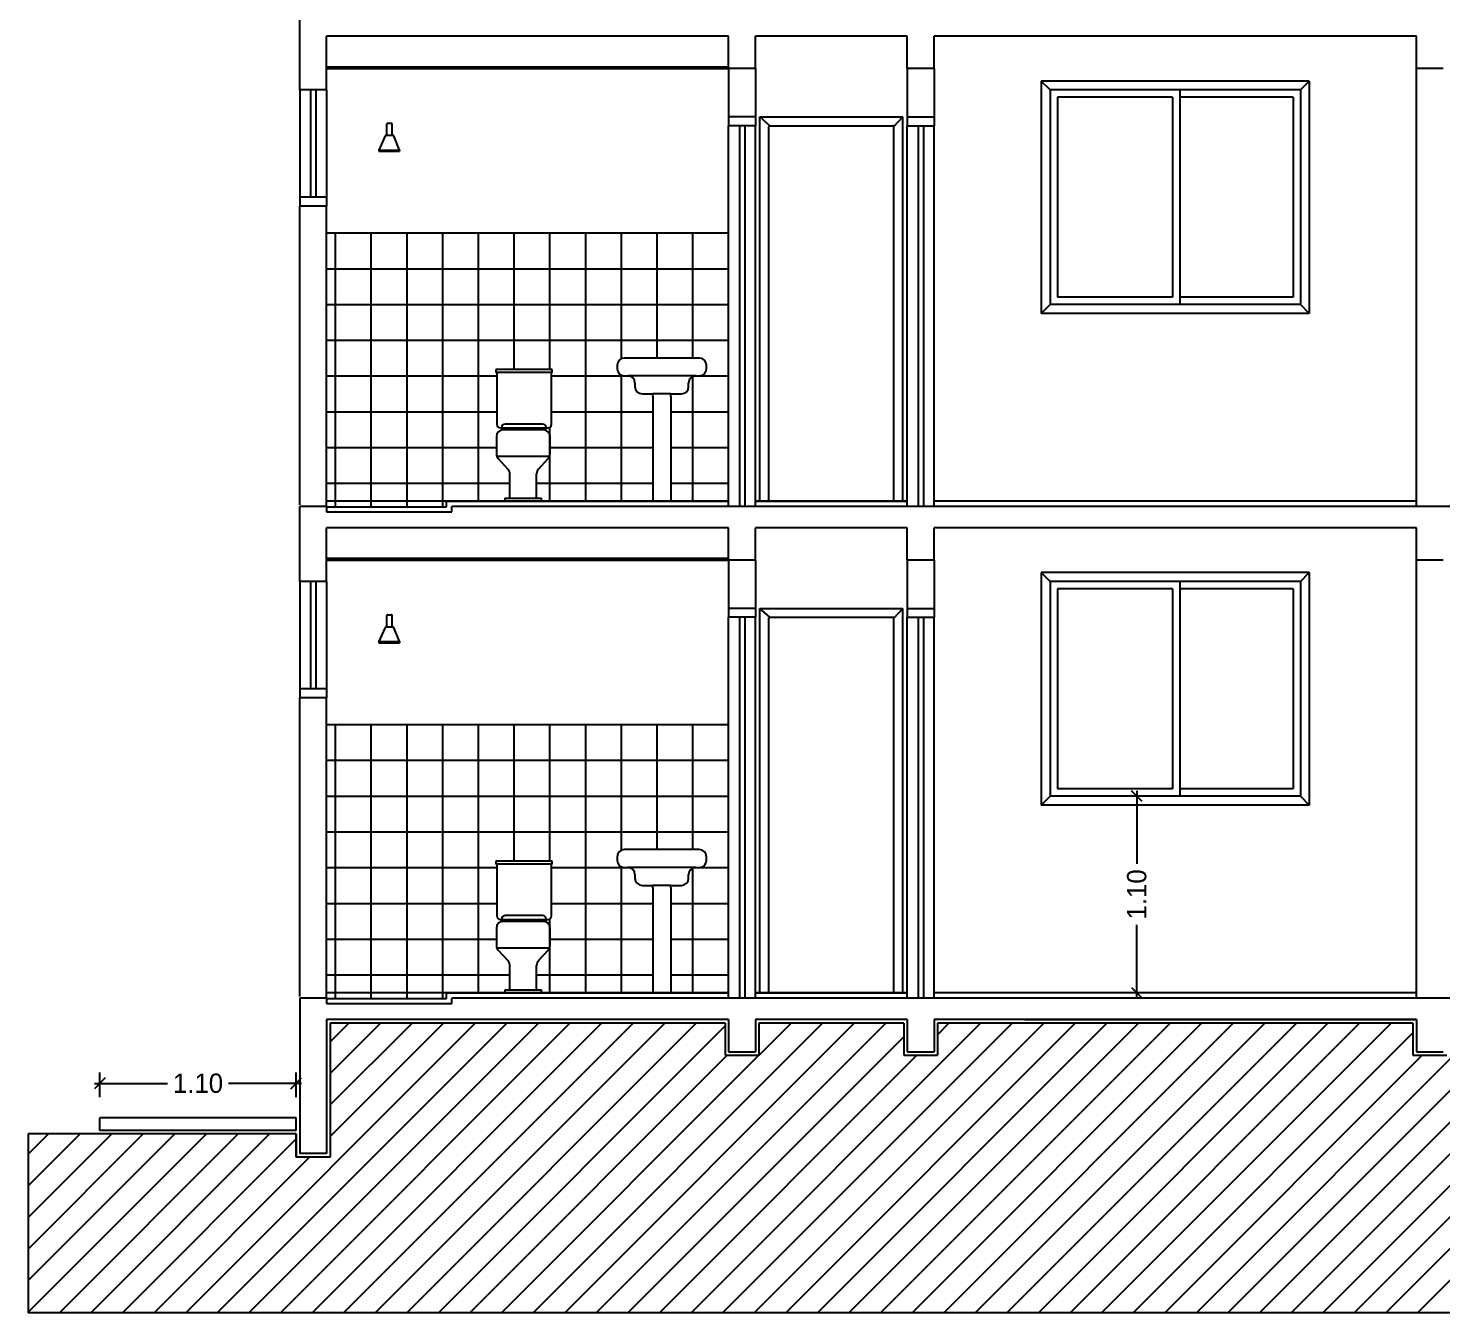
# Model space of a CAD drawing. Extents: x -18 to 75.6, y 22.6 to 43.7.
# Drawn here: x 55.6 to 63.51, y 23.09 to 30.28 of the extents above; entities that cross this region are included whole.
import ezdxf

# ---------------------------------------------------------------- set-up
doc = ezdxf.new("R2010")
doc.units = 0
doc.header["$LTSCALE"] = 2
doc.linetypes.add('ACAD_ISO04W100', pattern=[30.5, 24, -3, 0.5, -3])
doc.layers.get('0').update_dxf_attribs({"linetype": 'CONTINUOUS'})
doc.layers.get('DEFPOINTS').update_dxf_attribs({"linetype": 'CONTINUOUS'})
for name, color, linetype in [('CONCRETO', 5, 'CONTINUOUS'), ('COTA', 244, 'CONTINUOUS'), ('COTAS', 244, 'CONTINUOUS'), ('EQUIPAMENTOS', 1, 'CONTINUOUS'), ('ESQUADRIAS', 244, 'CONTINUOUS'), ('PAREDECORTE', 3, 'CONTINUOUS'), ('PISO', 30, 'CONTINUOUS'), ('TERRENOEMCORTE', 244, 'CONTINUOUS')]:
    doc.layers.add(name, color=color, linetype=linetype)
doc.dimstyles.get("Standard").update_dxf_attribs({"dimtxt": 0.18, "dimasz": 0.18, "dimexe": 0.18, "dimexo": 0.0625, "dimgap": 0.09, "dimtad": 0, "dimtih": 1, "dimtoh": 1, "dimdec": 4, "dimzin": 0, "dimtxsty": 'STANDARD', "dimcen": 0.09, "dimazin": 3, "dimtfac": 1, "dimtdec": 4, "dimtofl": 0, "dimtmove": 0, "dimatfit": 3, "dimtolj": 1, "dimtzin": 0})

# ---------------------------------------------------------------- blocks, each defined once
blk = doc.blocks.new('_OBLIQUE')
at = {"color": 0, "linetype": 'BYBLOCK'}
blk.add_line((-0.5, -0.5), (0.5, 0.5), dxfattribs=at)
blk = doc.blocks.new('*D12')
at = {"color": 244, "linetype": 'BYBLOCK', "ltscale": 0.2}
for p, q in [((88.5664, 25.3761), (88.5664, 25.5138)), ((89.6664, 25.3761), (89.6664, 25.5138)), ((88.5364, 25.4538), (88.9454, 25.4538)), ((89.6964, 25.4538), (89.2874, 25.4538))]:
    blk.add_line(p, q, dxfattribs=at)
at = {"layer": 'DEFPOINTS', "color": 0, "linetype": 'BYBLOCK', "ltscale": 0.2}
for p in [(89.6664, 25.4538), (88.5664, 24.5361), (89.6664, 24.5361)]:
    blk.add_point(p, dxfattribs=at)
at = {"color": 244, "linetype": 'BYBLOCK', "ltscale": 0.2, "xscale": 0.06, "yscale": 0.06, "zscale": 0.06, "rotation": 180}
blk.add_blockref('_OBLIQUE', (88.5664, 25.4538), dxfattribs=at)
at = {"color": 244, "linetype": 'BYBLOCK', "ltscale": 0.2, "xscale": 0.06, "yscale": 0.06, "zscale": 0.06}
blk.add_blockref('_OBLIQUE', (89.6664, 25.4538), dxfattribs=at)
at = {"color": 30, "linetype": 'BYBLOCK', "ltscale": 0.2, "insert": (89.1164, 25.4538), "char_height": 0.108, "attachment_point": 5}
blk.add_mtext('\\A1;1.10', dxfattribs=at)
blk = doc.blocks.new('*X40')
at = {"color": 0, "ltscale": 0.2}
for p, q in [((89.0477, 24.1707), (90.6677, 25.7907)), ((89.2245, 24.1707), (90.8445, 25.7907)), ((89.4013, 24.1707), (91.0213, 25.7907)), ((89.578, 24.1707), (91.198, 25.7907)), ((89.7548, 24.1707), (91.3748, 25.7907)), ((89.8564, 25.1561), (90.4909, 25.7907)), ((89.8564, 25.3329), (90.3142, 25.7907)), ((89.8564, 25.5096), (90.1374, 25.7907)), ((89.8564, 25.6864), (89.9606, 25.7907)), ((89.9316, 24.1707), (91.5516, 25.7907)), ((90.1084, 24.1707), (91.7284, 25.7907)), ((90.2851, 24.1707), (91.9051, 25.7907)), ((90.4619, 24.1707), (92.0664, 25.7751)), ((90.9923, 24.1707), (92.6123, 25.7907)), ((91.169, 24.1707), (92.789, 25.7907)), ((91.3458, 24.1707), (92.9658, 25.7907)), ((91.5226, 24.1707), (93.0664, 25.7144)), ((91.8761, 24.1707), (93.4961, 25.7907)), ((92.0529, 24.1707), (93.6729, 25.7907)), ((92.2297, 24.1707), (93.8497, 25.7907)), ((92.2564, 25.6115), (92.4355, 25.7907)), ((92.2564, 25.7883), (92.2587, 25.7907)), ((92.4065, 24.1707), (94.0265, 25.7907)), ((92.5832, 24.1707), (94.2032, 25.7907)), ((92.76, 24.1707), (94.38, 25.7907)), ((92.9368, 24.1707), (94.5568, 25.7907)), ((93.1136, 24.1707), (94.7336, 25.7907)), ((93.2564, 25.7277), (93.3194, 25.7907)), ((93.2903, 24.1707), (94.9103, 25.7907)), ((93.4671, 24.1707), (95.0871, 25.7907)), ((93.6439, 24.1707), (95.2639, 25.7907)), ((93.8207, 24.1707), (95.4407, 25.7907)), ((93.9975, 24.1707), (95.6175, 25.7907)), ((94.1742, 24.1707), (95.7942, 25.7907)), ((94.351, 24.1707), (95.9164, 25.736)), ((94.7046, 24.1707), (96.3246, 25.7907)), ((94.8813, 24.1707), (96.5013, 25.7907)), ((95.0581, 24.1707), (96.6781, 25.7907)), ((95.2349, 24.1707), (96.8549, 25.7907)), ((95.4117, 24.1707), (97.0317, 25.7907)), ((95.5884, 24.1707), (97.2084, 25.7907)), ((95.7652, 24.1707), (97.3852, 25.7907)), ((95.942, 24.1707), (97.562, 25.7907)), ((90.6387, 24.1707), (92.0787, 25.6107)), ((90.8155, 24.1707), (92.2555, 25.6107)), ((91.6994, 24.1707), (93.1394, 25.6107)), ((94.5278, 24.1707), (95.9678, 25.6107)), ((88.1664, 24.1732), (89.1638, 25.1707)), ((88.1664, 24.35), (88.987, 25.1707)), ((88.1664, 24.5267), (88.8103, 25.1707)), ((88.1664, 24.7035), (88.6335, 25.1707)), ((88.1664, 24.8803), (88.4567, 25.1707)), ((88.1664, 25.0571), (88.2799, 25.1707)), ((88.3406, 24.1707), (89.3406, 25.1707)), ((88.5174, 24.1707), (89.5174, 25.1707)), ((88.6942, 24.1707), (89.6664, 25.1429)), ((88.8709, 24.1707), (89.7409, 25.0407))]:
    blk.add_line(p, q, dxfattribs=at)
blk = doc.blocks.new('*D46')
at = {"color": 244, "linetype": 'BYBLOCK', "ltscale": 0.2}
for p, q in [((94.4464, 27.0607), (94.3109, 27.0607)), ((94.3709, 27.0907), (94.3709, 26.6817)), ((94.3709, 25.9307), (94.3709, 26.3397)), ((95.0964, 25.9607), (94.3109, 25.9607))]:
    blk.add_line(p, q, dxfattribs=at)
at = {"layer": 'DEFPOINTS', "color": 0, "linetype": 'BYBLOCK', "ltscale": 0.2}
for p in [(95.2864, 27.0607), (94.3709, 25.9607), (95.9364, 25.9607)]:
    blk.add_point(p, dxfattribs=at)
at = {"color": 244, "linetype": 'BYBLOCK', "ltscale": 0.2, "xscale": 0.06, "yscale": 0.06, "zscale": 0.06}
for p, rotation in [((94.3709, 27.0607), 90), ((94.3709, 25.9607), 270)]:
    blk.add_blockref('_OBLIQUE', p, dxfattribs=dict(at, rotation=rotation))
at = {"color": 30, "linetype": 'BYBLOCK', "ltscale": 0.2, "insert": (94.3709, 26.5107), "char_height": 0.108, "attachment_point": 5, "rotation": 90}
blk.add_mtext('\\A1;1.10', dxfattribs=at)

msp = doc.modelspace()

# ---------------------------------------------------------------- linework, layer by layer
at = {"layer": 'CONCRETO', "color": 5, "linetype": 'CONTINUOUS', "ltscale": 0.2}
for p, q in [((57.1193, 29.9306), (57.1193, 30.3506)), ((59.5193, 30.2306), (57.2693, 30.2306)), ((57.2693, 29.9306), (57.2693, 30.2306)), ((59.5193, 30.0506), (59.5193, 30.2306)), ((60.5193, 30.2306), (59.6693, 30.2306)), ((59.6693, 30.0506), (59.6693, 30.2306)), ((60.5193, 30.0506), (60.5193, 30.2306)), ((63.3693, 30.2306), (60.6693, 30.2306)), ((60.6693, 30.0506), (60.6693, 30.2306)), ((63.3693, 30.0506), (63.3693, 30.2306)), ((59.6693, 30.0506), (59.5193, 30.0506)), ((60.6693, 30.0506), (60.5193, 30.0506)), ((63.5193, 30.0506), (63.3693, 30.0506)), ((57.2693, 29.9306), (57.1193, 29.9306)), ((59.6693, 29.7806), (59.5193, 29.7806)), ((59.5193, 29.7806), (59.5193, 29.7306)), ((59.6693, 29.7806), (59.6693, 29.7306)), ((60.5193, 29.7806), (60.5193, 29.7306)), ((60.5193, 29.7806), (60.6693, 29.7806)), ((60.6693, 29.7806), (60.6693, 29.7306)), ((59.6693, 29.7306), (59.5193, 29.7306)), ((60.5193, 29.7306), (60.6693, 29.7306)), ((57.2693, 29.3306), (57.1193, 29.3306)), ((57.1193, 29.3306), (57.1193, 29.2806)), ((57.2694, 29.2806), (57.1193, 29.2806)), ((57.2693, 29.3306), (57.2693, 29.2806)), ((57.1193, 27.1806), (57.1193, 27.6006)), ((57.2693, 27.6006), (57.1193, 27.6006)), ((57.2687, 27.6011), (57.2687, 27.5706)), ((57.2687, 27.5706), (57.9693, 27.5706)), ((73.2193, 27.6006), (57.9693, 27.6006)), ((57.9693, 27.5706), (57.9693, 27.6006)), ((57.2693, 27.1806), (57.2693, 27.4806)), ((59.5193, 27.4806), (57.2693, 27.4806)), ((59.5193, 27.3006), (59.5193, 27.4806)), ((59.6693, 27.3006), (59.6693, 27.4806)), ((60.5193, 27.4806), (59.6693, 27.4806)), ((60.5193, 27.3006), (60.5193, 27.4806)), ((60.6693, 27.3006), (60.6693, 27.4806)), ((63.3693, 27.4806), (60.6693, 27.4806)), ((63.3693, 27.3006), (63.3693, 27.4806)), ((59.6693, 27.3006), (59.5193, 27.3006)), ((60.6693, 27.3006), (60.5193, 27.3006)), ((63.5193, 27.3006), (63.3693, 27.3006)), ((57.2693, 27.1806), (57.1193, 27.1806)), ((59.5193, 27.0306), (59.5193, 26.9806)), ((59.6693, 27.0306), (59.5193, 27.0306)), ((59.6693, 26.9806), (59.5193, 26.9806)), ((59.6693, 27.0306), (59.6693, 26.9806)), ((60.5193, 27.0306), (60.6693, 27.0306)), ((60.5193, 27.0306), (60.5193, 26.9806)), ((60.5193, 26.9806), (60.6693, 26.9806)), ((60.6693, 27.0306), (60.6693, 26.9806)), ((57.1193, 26.5806), (57.1193, 26.5306)), ((57.2693, 26.5806), (57.1193, 26.5806)), ((57.2694, 26.5306), (57.1193, 26.5306)), ((57.2693, 26.5806), (57.2693, 26.5306)), ((57.1193, 24.8506), (57.1193, 23.9806)), ((57.2693, 24.8506), (57.1193, 24.8506)), ((57.2687, 24.8511), (57.2687, 24.8206)), ((73.2193, 24.8506), (57.9693, 24.8506)), ((57.9693, 24.8206), (57.9693, 24.8506)), ((57.2687, 24.8206), (57.9693, 24.8206)), ((57.2693, 24.7306), (57.2693, 23.9806)), ((59.5193, 24.7306), (57.2693, 24.7306)), ((59.5193, 24.7306), (59.5193, 24.5506)), ((59.6693, 24.7306), (59.6693, 24.5506)), ((60.5193, 24.7306), (59.6693, 24.7306)), ((60.5193, 24.7306), (60.5193, 24.5506)), ((60.6693, 24.7306), (60.6693, 24.5506)), ((63.3693, 24.7306), (60.6693, 24.7306)), ((61.1767, 24.7306), (63.3693, 24.7306)), ((63.3693, 24.7306), (63.3693, 24.5506)), ((59.5193, 24.5506), (59.6693, 24.5506)), ((60.5193, 24.5506), (60.6693, 24.5506)), ((63.3693, 24.5506), (63.5193, 24.5506)), ((57.2693, 23.9806), (57.1193, 23.9806))]:
    msp.add_line(p, q, dxfattribs=at)
at = {"layer": 'COTA', "color": 244, "linetype": 'CONTINUOUS', "ltscale": 0.2}
for p, q in [((58.216, 28.366), (58.216, 28.3503)), ((58.5322, 28.366), (58.216, 28.366)), ((58.5322, 28.3503), (58.216, 28.3503)), ((58.2216, 28.3503), (58.2216, 28.0603)), ((58.5277, 28.0603), (58.5277, 28.3503)), ((58.5322, 28.3503), (58.5322, 28.366)), ((58.2416, 28.0403), (58.5077, 28.0403)), ((58.5322, 25.616), (58.216, 25.616)), ((58.216, 25.616), (58.216, 25.6003)), ((58.5322, 25.6003), (58.216, 25.6003)), ((58.2216, 25.6003), (58.2216, 25.3103)), ((58.5277, 25.3103), (58.5277, 25.6003)), ((58.5322, 25.6003), (58.5322, 25.616)), ((58.2416, 25.2903), (58.5077, 25.2903))]:
    msp.add_line(p, q, dxfattribs=at)
for centre, start, end in [((58.2416, 28.0603), 180, 270), ((58.5077, 28.0603), 270, 0), ((58.2416, 25.3103), 180, 270), ((58.5077, 25.3103), 270, 0)]:
    msp.add_arc(centre, 0.02, start, end, dxfattribs=at)
at = {"layer": 'EQUIPAMENTOS', "color": 244, "linetype": 'CONTINUOUS', "ltscale": 0.3}
for p, q in [((57.5962, 29.6741), (57.5619, 29.5946)), ((57.6008, 29.6771), (57.6409, 29.6771)), ((57.6061, 29.6771), (57.6061, 29.7402)), ((57.6111, 29.7452), (57.631, 29.7452)), ((57.636, 29.6771), (57.636, 29.7402)), ((57.6776, 29.5946), (57.6456, 29.6739)), ((57.5619, 29.5946), (57.6776, 29.5946)), ((57.5619, 29.5946), (57.5619, 29.5882)), ((57.6776, 29.5946), (57.6776, 29.5882)), ((57.5619, 29.5882), (57.6776, 29.5882)), ((59.3352, 28.3311), (58.9552, 28.3311)), ((59.1952, 28.2311), (59.0952, 28.2311)), ((59.0952, 28.2165), (59.0952, 27.6309)), ((59.1952, 28.2165), (59.1952, 27.6309)), ((58.2483, 28.0417), (58.2483, 28.0317)), ((58.2483, 28.0317), (58.4983, 28.0317)), ((58.4796, 28.0306), (58.2596, 28.0306)), ((58.4783, 28.0617), (58.2683, 28.0617)), ((58.3278, 28.0317), (58.3278, 28.0306)), ((58.4778, 28.0317), (58.4778, 28.0306)), ((58.4983, 28.0317), (58.4983, 28.0417)), ((58.2196, 27.9906), (58.2196, 27.8953)), ((58.5196, 27.8953), (58.5196, 27.9906)), ((58.5164, 27.8796), (58.2228, 27.8796)), ((58.2228, 27.8796), (58.2303, 27.8681)), ((58.2303, 27.8681), (58.284, 27.81)), ((58.4553, 27.81), (58.509, 27.8681)), ((58.2946, 27.6469), (58.2946, 27.7828)), ((58.4446, 27.6469), (58.4446, 27.7828)), ((58.2671, 27.6469), (58.4716, 27.6469)), ((58.2671, 27.6469), (58.2671, 27.6306)), ((58.2671, 27.6306), (58.4716, 27.6306)), ((57.6061, 26.9271), (57.6061, 26.9902)), ((57.6111, 26.9952), (57.631, 26.9952)), ((57.636, 26.9271), (57.636, 26.9902)), ((57.5962, 26.9241), (57.5619, 26.8446)), ((57.6008, 26.9271), (57.6409, 26.9271)), ((57.6776, 26.8446), (57.6456, 26.9239)), ((57.5619, 26.8446), (57.5619, 26.8382)), ((57.5619, 26.8446), (57.6776, 26.8446)), ((57.5619, 26.8382), (57.6776, 26.8382)), ((57.6776, 26.8446), (57.6776, 26.8382)), ((59.3352, 25.5811), (58.9552, 25.5811)), ((59.1952, 25.4811), (59.0952, 25.4811)), ((59.0952, 25.4665), (59.0952, 24.8809)), ((59.1952, 25.4665), (59.1952, 24.8809)), ((58.2196, 25.2406), (58.2196, 25.1453)), ((58.2483, 25.2917), (58.2483, 25.2817)), ((58.2483, 25.2817), (58.4983, 25.2817)), ((58.4796, 25.2806), (58.2596, 25.2806)), ((58.4783, 25.3117), (58.2683, 25.3117)), ((58.3278, 25.2817), (58.3278, 25.2806)), ((58.4778, 25.2817), (58.4778, 25.2806)), ((58.4983, 25.2817), (58.4983, 25.2917)), ((58.5196, 25.1453), (58.5196, 25.2406)), ((58.2228, 25.1296), (58.2303, 25.1181)), ((58.5164, 25.1296), (58.2228, 25.1296)), ((58.2303, 25.1181), (58.284, 25.06)), ((58.4553, 25.06), (58.509, 25.1181)), ((58.2946, 24.8969), (58.2946, 25.0328)), ((58.4446, 24.8969), (58.4446, 25.0328)), ((58.2671, 24.8969), (58.2671, 24.8806)), ((58.2671, 24.8969), (58.4716, 24.8969)), ((58.2671, 24.8806), (58.4716, 24.8806))]:
    msp.add_line(p, q, dxfattribs=at)
at = {"layer": 'EQUIPAMENTOS', "color": 244, "ltscale": 0.3}
for p, q in [((59.3552, 28.4311), (58.9352, 28.4311)), ((58.8952, 28.3911), (58.8952, 28.3711)), ((58.9352, 28.3311), (58.9552, 28.3311)), ((59.3352, 28.3311), (59.3552, 28.3311)), ((59.3952, 28.3711), (59.3952, 28.3911)), ((58.9952, 28.2911), (58.9952, 28.2711)), ((59.2952, 28.2711), (59.2952, 28.2911)), ((59.0352, 28.2311), (59.0952, 28.2311)), ((59.0952, 28.2165), (59.0952, 28.2311)), ((59.1952, 28.2165), (59.1952, 28.2311)), ((59.1952, 28.2311), (59.2552, 28.2311)), ((58.8952, 25.6411), (58.8952, 25.6211)), ((59.3552, 25.6811), (58.9352, 25.6811)), ((59.3952, 25.6211), (59.3952, 25.6411)), ((58.9352, 25.5811), (58.9552, 25.5811)), ((59.3352, 25.5811), (59.3552, 25.5811)), ((58.9952, 25.5411), (58.9952, 25.5211)), ((59.0352, 25.4811), (59.0952, 25.4811)), ((59.0952, 25.4665), (59.0952, 25.4811)), ((59.1952, 25.4811), (59.2552, 25.4811)), ((59.1952, 25.4665), (59.1952, 25.4811)), ((59.2952, 25.5211), (59.2952, 25.5411))]:
    msp.add_line(p, q, dxfattribs=at)
at = {"layer": 'EQUIPAMENTOS', "color": 244, "linetype": 'ACAD_ISO04W100', "ltscale": 0.3}
for p, q in [((58.4716, 27.6306), (58.4716, 27.6469)), ((58.4716, 24.8806), (58.4716, 24.8969))]:
    msp.add_line(p, q, dxfattribs=at)
at = {"layer": 'EQUIPAMENTOS', "color": 244, "linetype": 'CONTINUOUS', "ltscale": 0.3}
for centre, radius, start, end in [((57.6008, 29.6721), 0.005, 90, 156.64296), ((57.6111, 29.7402), 0.005, 90, 180), ((57.631, 29.7402), 0.005, 0, 90), ((57.6409, 29.6721), 0.005, 22.01244, 90), ((58.2596, 27.9906), 0.04, 90, 180), ((58.2683, 28.0417), 0.02, 90, 180), ((58.4783, 28.0417), 0.02, 360, 90), ((58.4796, 27.9906), 0.04, 360, 90), ((58.2596, 27.8953), 0.04, 180, 203.04123), ((58.4796, 27.8953), 0.04, 317.24991, 360), ((58.2546, 27.7828), 0.04, 360, 42.75009), ((58.4846, 27.7828), 0.04, 137.24991, 180), ((58.4699, 27.7964), 0.02, 137.24991, 137.24991), ((57.6111, 26.9902), 0.005, 90, 180), ((57.631, 26.9902), 0.005, 0, 90), ((57.6008, 26.9221), 0.005, 90, 156.64296), ((57.6409, 26.9221), 0.005, 22.01244, 90), ((58.2596, 25.2406), 0.04, 90, 180), ((58.2683, 25.2917), 0.02, 90, 180), ((58.4783, 25.2917), 0.02, 360, 90), ((58.4796, 25.2406), 0.04, 360, 90), ((58.2596, 25.1453), 0.04, 180, 203.04123), ((58.4796, 25.1453), 0.04, 317.24991, 360), ((58.2546, 25.0328), 0.04, 360, 42.75009), ((58.4846, 25.0328), 0.04, 137.24991, 180), ((58.4699, 25.0464), 0.02, 137.24991, 137.24991)]:
    msp.add_arc(centre, radius, start, end, dxfattribs=at)
at = {"layer": 'EQUIPAMENTOS', "color": 244, "ltscale": 0.3}
for centre, start, end in [((58.9352, 28.3911), 90, 180), ((59.3552, 28.3911), 360, 90), ((58.9352, 28.3711), 180, 270), ((58.9552, 28.2911), 360, 90), ((59.3352, 28.2911), 90, 180), ((59.3552, 28.3711), 270, 360), ((59.0352, 28.2711), 180, 270), ((59.2552, 28.2711), 270, 360), ((58.9352, 25.6411), 90, 180), ((59.3552, 25.6411), 360, 90), ((58.9352, 25.6211), 180, 270), ((58.9552, 25.5411), 360, 90), ((59.3352, 25.5411), 90, 180), ((59.3552, 25.6211), 270, 360), ((59.0352, 25.5211), 180, 270), ((59.2552, 25.5211), 270, 360)]:
    msp.add_arc(centre, 0.04, start, end, dxfattribs=at)
at = {"layer": 'ESQUADRIAS', "color": 1, "linetype": 'CONTINUOUS', "ltscale": 0.2}
for p, q in [((57.1193, 29.9306), (57.1193, 29.3306)), ((57.2693, 29.9306), (57.2693, 29.3306)), ((59.5193, 27.6006), (59.5193, 29.7306)), ((59.6693, 27.6006), (59.6693, 29.7306)), ((60.5193, 27.6006), (60.5193, 29.7306)), ((60.6693, 27.6006), (60.6693, 29.7306)), ((57.1193, 27.1806), (57.1193, 26.5806)), ((57.2693, 27.1806), (57.2693, 26.5806)), ((59.5193, 24.8506), (59.5193, 26.9806)), ((59.6693, 24.8506), (59.6693, 26.9806)), ((60.5193, 24.8506), (60.5193, 26.9806)), ((60.6693, 24.8506), (60.6693, 26.9806))]:
    msp.add_line(p, q, dxfattribs=at)
at = {"layer": 'ESQUADRIAS', "color": 5, "linetype": 'CONTINUOUS', "ltscale": 0.2}
for p, q in [((57.1793, 29.9306), (57.1793, 29.3306)), ((57.2093, 29.9306), (57.2093, 29.3306)), ((59.5793, 29.7306), (59.5793, 27.6006)), ((59.6093, 29.7306), (59.6093, 27.6006)), ((60.5793, 29.7306), (60.5793, 27.6006)), ((60.6093, 29.7306), (60.6093, 27.6006)), ((57.1793, 27.1806), (57.1793, 26.5806)), ((57.2093, 27.1806), (57.2093, 26.5806)), ((59.5793, 26.9806), (59.5793, 24.8506)), ((59.6093, 26.9806), (59.6093, 24.8506)), ((60.5793, 26.9806), (60.5793, 24.8506)), ((60.6093, 26.9806), (60.6093, 24.8506))]:
    msp.add_line(p, q, dxfattribs=at)
at = {"layer": 'ESQUADRIAS', "color": 30, "linetype": 'CONTINUOUS', "ltscale": 0.3}
for p, q in [((62.7693, 29.9806), (61.2693, 29.9806)), ((61.2693, 29.9806), (61.2693, 28.6806)), ((61.3193, 29.9306), (61.2693, 29.9806)), ((62.7193, 29.9306), (61.3193, 29.9306)), ((61.3193, 29.9306), (61.3193, 28.7306)), ((62.0443, 29.9306), (62.0443, 28.7306)), ((62.7193, 29.9306), (62.7693, 29.9806)), ((62.7193, 29.9306), (62.7193, 28.7306)), ((62.7693, 29.9806), (62.7693, 28.6806)), ((62.0043, 29.8906), (61.3593, 29.8906)), ((61.3593, 29.8906), (61.3593, 28.7706)), ((62.0043, 29.8906), (62.0043, 28.7706)), ((62.6793, 29.8906), (62.0443, 29.8906)), ((62.6793, 29.8906), (62.6793, 28.7706)), ((61.3193, 28.7306), (61.2693, 28.6806)), ((62.7193, 28.7306), (61.3193, 28.7306)), ((62.0043, 28.7706), (61.3593, 28.7706)), ((62.6793, 28.7706), (62.0443, 28.7706)), ((62.7193, 28.7306), (62.7693, 28.6806)), ((62.7693, 28.6806), (61.2693, 28.6806)), ((62.7693, 27.2306), (61.2693, 27.2306)), ((61.3193, 27.1806), (61.2693, 27.2306)), ((61.2693, 27.2306), (61.2693, 25.9306)), ((62.7193, 27.1806), (62.7693, 27.2306)), ((62.7693, 27.2306), (62.7693, 25.9306)), ((62.7193, 27.1806), (61.3193, 27.1806)), ((61.3193, 27.1806), (61.3193, 25.9806)), ((61.3593, 27.1406), (61.3593, 26.0206)), ((62.0043, 27.1406), (61.3593, 27.1406)), ((62.0043, 27.1406), (62.0043, 26.0206)), ((62.0443, 27.1806), (62.0443, 25.9806)), ((62.6793, 27.1406), (62.0443, 27.1406)), ((62.6793, 27.1406), (62.6793, 26.0206)), ((62.7193, 27.1806), (62.7193, 25.9806)), ((61.3193, 25.9806), (61.2693, 25.9306)), ((62.7193, 25.9806), (61.3193, 25.9806)), ((62.0043, 26.0206), (61.3593, 26.0206)), ((62.6793, 26.0206), (62.0443, 26.0206)), ((62.7193, 25.9806), (62.7693, 25.9306)), ((62.7693, 25.9306), (61.2693, 25.9306))]:
    msp.add_line(p, q, dxfattribs=at)
at = {"layer": 'ESQUADRIAS', "color": 30, "linetype": 'CONTINUOUS', "ltscale": 0.2}
for p, q in [((59.6943, 27.6306), (59.6943, 29.7806)), ((59.6943, 29.7806), (60.4943, 29.7806)), ((59.7493, 29.7306), (59.6943, 29.7806)), ((60.4443, 29.7256), (60.4943, 29.7806)), ((60.4943, 27.6306), (60.4943, 29.7806)), ((59.7443, 27.6306), (59.7443, 29.7256)), ((59.7493, 29.7306), (60.4393, 29.7306)), ((60.4443, 27.6306), (60.4443, 29.7256)), ((59.6943, 27.0306), (60.4943, 27.0306)), ((59.6943, 24.8806), (59.6943, 27.0306)), ((59.7493, 26.9806), (59.6943, 27.0306)), ((59.7493, 26.9806), (60.4393, 26.9806)), ((60.4443, 26.9756), (60.4943, 27.0306)), ((60.4943, 24.8806), (60.4943, 27.0306)), ((59.7443, 24.8806), (59.7443, 26.9756)), ((60.4443, 24.8806), (60.4443, 26.9756))]:
    msp.add_line(p, q, dxfattribs=at)
for centre, start, end in [((59.7493, 29.7256), 90, 180), ((60.4393, 29.7256), 0, 90), ((59.7493, 26.9756), 90, 180), ((60.4393, 26.9756), 0, 90)]:
    msp.add_arc(centre, 0.005, start, end, dxfattribs=at)
at = {"layer": 'PAREDECORTE', "color": 3, "linetype": 'CONTINUOUS', "ltscale": 0.2}
for p, q in [((59.5193, 30.0506), (59.5193, 29.7806)), ((59.6693, 30.0506), (59.6693, 29.7806)), ((60.5193, 30.0506), (60.5193, 29.7806)), ((60.6693, 30.0506), (60.6693, 29.7806)), ((63.3693, 27.6006), (63.3693, 30.0506)), ((57.1193, 27.6101), (57.1193, 29.2806)), ((57.2687, 27.598), (57.2694, 29.2806)), ((59.5193, 27.3006), (59.5193, 27.0306)), ((59.6693, 27.3006), (59.6693, 27.0306)), ((60.5193, 27.3006), (60.5193, 27.0306)), ((60.6693, 27.3006), (60.6693, 27.0306)), ((63.3693, 24.8506), (63.3693, 27.3006)), ((57.1193, 24.8601), (57.1193, 26.5306)), ((57.2687, 24.848), (57.2694, 26.5306))]:
    msp.add_line(p, q, dxfattribs=at)
at = {"layer": 'PISO', "color": 30, "linetype": 'CONTINUOUS', "ltscale": 0.2}
for p, q in [((57.2693, 30.0606), (59.5193, 30.0606)), ((57.2693, 30.0506), (59.5193, 30.0506)), ((57.2693, 29.1306), (59.5193, 29.1306)), ((57.3193, 27.598), (57.3193, 29.1306)), ((57.5193, 27.598), (57.5193, 29.1306)), ((57.7193, 27.598), (57.7193, 29.1306)), ((57.9193, 27.598), (57.9193, 29.1306)), ((58.1193, 27.6306), (58.1193, 29.1306)), ((58.3193, 28.366), (58.3193, 29.1306)), ((58.5193, 28.366), (58.5193, 29.1306)), ((58.7193, 27.6306), (58.7193, 29.1306)), ((58.9193, 28.4278), (58.9193, 29.1306)), ((59.1193, 28.4311), (59.1193, 29.1306)), ((59.3193, 28.4311), (59.3193, 29.1306)), ((57.2693, 28.9306), (59.5193, 28.9306)), ((57.2693, 28.7306), (59.5193, 28.7306)), ((57.2693, 28.5306), (59.5193, 28.5306)), ((57.2693, 28.3306), (58.2216, 28.3306)), ((58.5277, 28.3306), (58.9614, 28.3306)), ((58.9193, 27.6306), (58.9193, 28.3344)), ((59.1193, 28.3306), (59.1193, 28.3311)), ((59.3193, 27.6306), (59.3193, 28.3311)), ((59.3193, 28.3306), (59.5193, 28.3306)), ((57.2693, 28.1306), (58.2216, 28.1306)), ((58.5277, 28.1306), (59.0952, 28.1306)), ((59.1952, 28.1306), (59.5193, 28.1306)), ((58.3193, 28.0306), (58.3193, 28.0317)), ((58.5193, 27.6306), (58.5193, 28.044)), ((57.2693, 27.9306), (58.2196, 27.9306)), ((58.5193, 27.9306), (59.0952, 27.9306)), ((59.1952, 27.9306), (59.5193, 27.9306)), ((57.2693, 27.7306), (58.2946, 27.7306)), ((58.4446, 27.7306), (59.0952, 27.7306)), ((59.1952, 27.7306), (59.5193, 27.7306)), ((59.5193, 27.6306), (57.2693, 27.6306)), ((57.9393, 27.6306), (59.5193, 27.6306)), ((57.9393, 27.598), (57.9393, 27.6306)), ((59.6693, 27.6306), (60.5193, 27.6306)), ((60.5193, 27.6306), (59.6693, 27.6306)), ((63.3693, 27.6306), (60.6693, 27.6306)), ((57.2687, 27.598), (57.9393, 27.598)), ((57.2693, 27.3106), (59.5193, 27.3106)), ((57.2693, 27.3006), (59.5193, 27.3006)), ((57.2693, 26.3806), (59.5193, 26.3806)), ((57.3193, 24.848), (57.3193, 26.3806)), ((57.5193, 24.848), (57.5193, 26.3806)), ((57.7193, 24.848), (57.7193, 26.3806)), ((57.9193, 24.848), (57.9193, 26.3806)), ((58.1193, 24.8806), (58.1193, 26.3806)), ((58.3193, 25.616), (58.3193, 26.3806)), ((58.5193, 25.616), (58.5193, 26.3806)), ((58.7193, 24.8806), (58.7193, 26.3806)), ((58.9193, 25.6778), (58.9193, 26.3806)), ((59.1193, 25.6811), (59.1193, 26.3806)), ((59.3193, 25.6811), (59.3193, 26.3806)), ((57.2693, 26.1806), (59.5193, 26.1806)), ((57.2693, 25.9806), (59.5193, 25.9806)), ((57.2693, 25.7806), (59.5193, 25.7806)), ((57.2693, 25.5806), (58.2216, 25.5806)), ((58.5277, 25.5806), (58.9614, 25.5806)), ((58.9193, 24.8806), (58.9193, 25.5844)), ((59.1193, 25.5806), (59.1193, 25.5811)), ((59.3193, 24.8806), (59.3193, 25.5811)), ((59.3193, 25.5806), (59.5193, 25.5806)), ((57.2693, 25.3806), (58.2216, 25.3806)), ((58.5277, 25.3806), (59.0952, 25.3806)), ((59.1952, 25.3806), (59.5193, 25.3806)), ((58.3193, 25.2806), (58.3193, 25.2817)), ((58.5193, 24.8806), (58.5193, 25.294)), ((57.2693, 25.1806), (58.2196, 25.1806)), ((58.5193, 25.1806), (59.0952, 25.1806)), ((59.1952, 25.1806), (59.5193, 25.1806)), ((57.2693, 24.9806), (58.2946, 24.9806)), ((58.4446, 24.9806), (59.0952, 24.9806)), ((59.1952, 24.9806), (59.5193, 24.9806)), ((57.2687, 24.848), (57.9393, 24.848)), ((59.5193, 24.8806), (57.2693, 24.8806)), ((57.9393, 24.8806), (59.5193, 24.8806)), ((57.9393, 24.848), (57.9393, 24.8806)), ((60.5193, 24.8806), (59.6693, 24.8806)), ((59.6693, 24.8806), (60.5193, 24.8806)), ((63.3693, 24.8806), (60.6693, 24.8806))]:
    msp.add_line(p, q, dxfattribs=at)
at = {"layer": 'PISO', "color": 244, "ltscale": 0.2}
for p, q in [((57.0993, 24.1806), (55.9993, 24.1806)), ((55.9993, 24.1106), (55.9993, 24.1806)), ((57.0993, 24.1106), (57.0993, 24.1806)), ((57.0993, 24.1106), (55.9993, 24.1106))]:
    msp.add_line(p, q, dxfattribs=at)
at = {"layer": 'TERRENOEMCORTE', "color": 244, "linetype": 'CONTINUOUS', "ltscale": 0.2}
for p, q in [((59.4993, 24.7106), (57.2893, 24.7106)), ((57.2893, 24.7106), (57.2893, 23.9606)), ((59.4993, 24.7106), (59.4993, 24.5306)), ((60.4993, 24.7106), (59.6893, 24.7106)), ((59.6893, 24.7106), (59.6893, 24.5306)), ((60.4993, 24.7106), (60.4993, 24.5306)), ((63.3493, 24.7106), (60.6893, 24.7106)), ((60.6893, 24.7106), (60.6893, 24.5306)), ((63.3493, 24.7106), (63.3493, 24.5306)), ((59.4993, 24.5306), (59.6893, 24.5306)), ((60.4993, 24.5306), (60.6893, 24.5306)), ((63.3493, 24.5306), (63.5393, 24.5306)), ((57.0993, 24.0906), (55.5993, 24.0906)), ((55.5993, 24.0906), (55.5993, 23.0906)), ((57.0993, 24.0906), (57.0993, 23.9606)), ((57.0993, 23.9606), (57.0993, 24.0906)), ((57.2893, 23.9606), (57.0993, 23.9606)), ((75.5893, 23.0906), (55.5993, 23.0906))]:
    msp.add_line(p, q, dxfattribs=at)

# ---------------------------------------------------------------- block references
at = {"layer": 'TERRENOEMCORTE', "color": 30, "ltscale": 0.2}
msp.add_blockref('*X40', (-32.567, -1.0801), dxfattribs=at)

# ---------------------------------------------------------------- dimensions: what is measured, and where the dimension line sits
at = {"layer": 'COTAS', "color": 244, "linetype": 'CONTINUOUS', "ltscale": 0.2}
dim = msp.add_linear_dim(base=(57.0993, 24.3738), p1=(55.9993, 23.456), p2=(57.0993, 23.456), dimstyle='STANDARD', override={"dimscale": 0.6, "dimasz": 0.1, "dimexe": 0.1, "dimexo": 1.4, "dimtih": 0, "dimtoh": 0, "dimdec": 2, "dimblk1": 'OBLIQUE', "dimblk2": 'OBLIQUE', "dimsah": 1, "dimdle": 0.05, "dimclrd": 244, "dimclre": 244, "dimclrt": 30}, dxfattribs=at)
dim.commit()
dim.dimension.update_dxf_attribs({"geometry": '*D12', "text_midpoint": (56.5493, 24.3738), "insert": (-32.567, -1.0801)})
at = {"layer": 'TERRENOEMCORTE', "color": 30, "ltscale": 0.2}
dim = msp.add_linear_dim(base=(61.8039, 24.8806), p1=(62.7193, 25.9806), p2=(63.3693, 24.8806), angle=90, dimstyle='STANDARD', override={"dimscale": 0.6, "dimasz": 0.1, "dimexe": 0.1, "dimexo": 1.4, "dimtih": 0, "dimtoh": 0, "dimdec": 2, "dimblk1": 'OBLIQUE', "dimblk2": 'OBLIQUE', "dimsah": 1, "dimdle": 0.05, "dimclrd": 244, "dimclre": 244, "dimclrt": 30}, dxfattribs=at)
dim.commit()
dim.dimension.update_dxf_attribs({"geometry": '*D46', "text_midpoint": (61.8039, 25.4306), "insert": (-32.567, -1.0801)})

doc.saveas('drawing.dxf')
